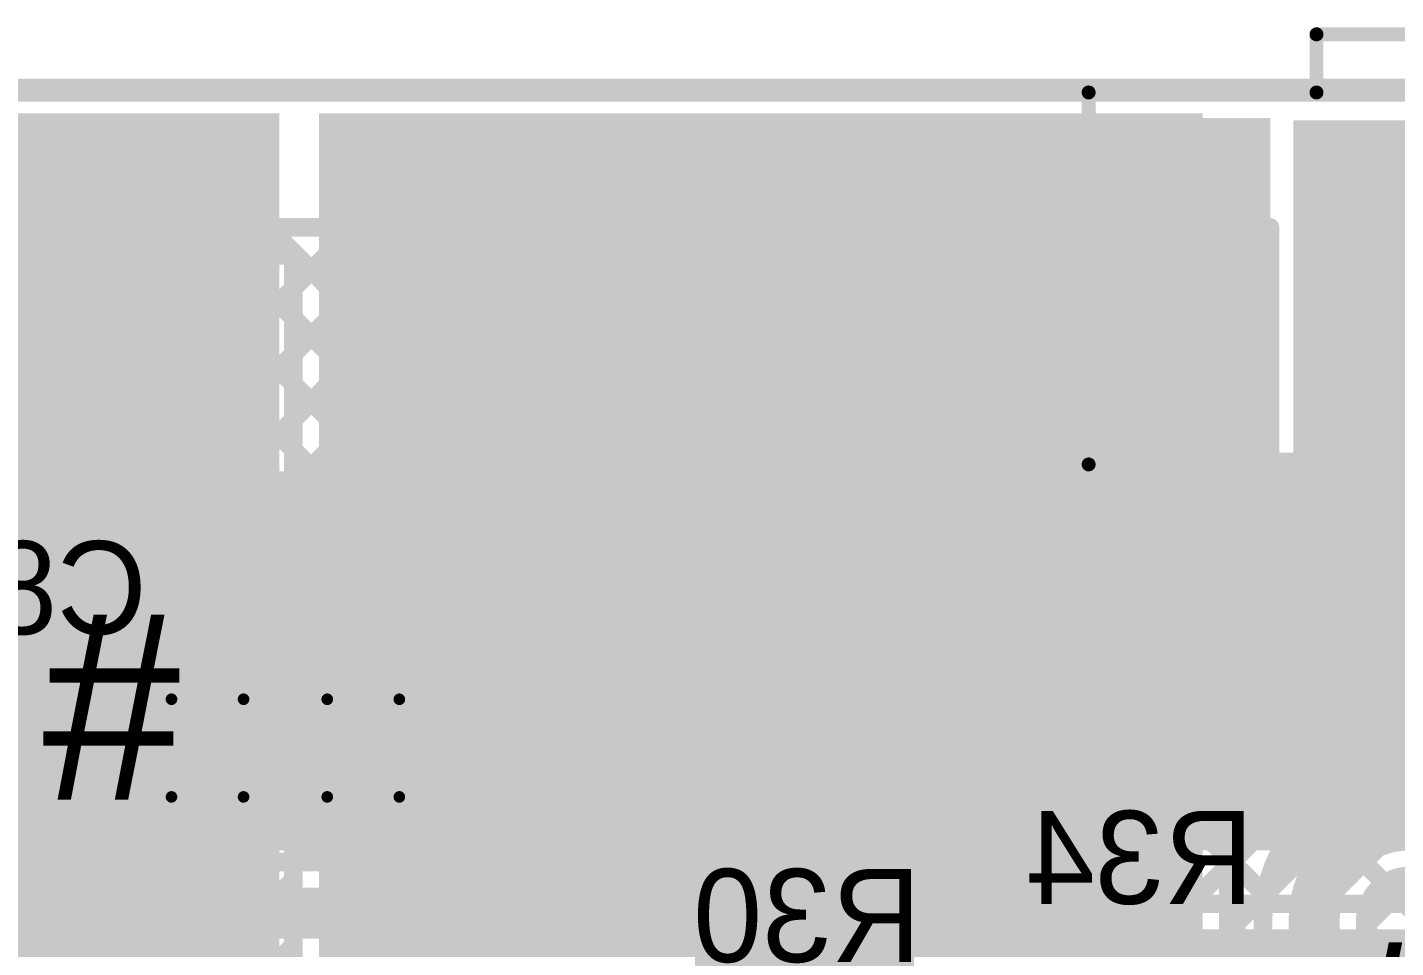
# Model space of a CAD drawing. Header units: millimetres. Extents: x 3.06 to 5.82, y 1.29 to 3.84.
# Drawn here: x 3.527 to 4.115, y 3.442 to 3.838 of the extents above; entities that cross this region are included whole.
import ezdxf

# ---------------------------------------------------------------- set-up
doc = ezdxf.new("R2010")
doc.units = ezdxf.units.MM
doc.header["$MEASUREMENT"] = 0
for name, color, linetype in [('BottomLayer', 5, 'Continuous'), ('BottomOverlay', 54, 'Continuous'), ('BottomPaste', 16, 'Continuous'), ('BottomSolder', 6, 'Continuous'), ('Mechanical13', 56, 'Continuous'), ('MultiLayer', 9, 'Continuous'), ('PadHoleLayer', 156, 'Continuous'), ('TopLayer', 1, 'Continuous'), ('TopOverlay', 2, 'Continuous'), ('TopPaste', 8, 'Continuous'), ('TopSolder', 216, 'Continuous'), ('ViaHoleLayer', 16, 'Continuous')]:
    doc.layers.add(name, color=color, linetype=linetype)

# ---------------------------------------------------------------- blocks, each defined once
blk = doc.blocks.new('C__0603_B_15')
at = {"layer": 'BottomLayer'}
for points in [[(-0.015, -0.0175), (-0.015, 0.0175), (-0.045, -0.0175), (-0.045, 0.0175)], [(0.045, -0.0175), (0.045, 0.0175), (0.015, -0.0175), (0.015, 0.0175)]]:
    blk.add_solid(points, dxfattribs=at)
at = {"layer": 'BottomOverlay', "const_width": 0.005}
for points in [[(-0.018, 0.021), (-0.049, 0.021)], [(-0.049, 0.021), (-0.049, -0.021)], [(0.049, 0.021), (0.018, 0.021)], [(0.049, 0.021), (0.049, -0.021)], [(-0.018, -0.021), (-0.049, -0.021)], [(0.049, -0.021), (0.018, -0.021)]]:
    blk.add_lwpolyline(points, dxfattribs=at)
at = {"layer": 'BottomOverlay', "const_width": 0.0025}
for points in [[(-0.05025, 0.021, 1), (-0.04775, 0.021, 1)], [(-0.05025, 0.021, 1), (-0.04775, 0.021, 1)], [(-0.01925, 0.021, 1), (-0.01675, 0.021, 1)], [(0.01675, 0.021, 1), (0.01925, 0.021, 1)], [(0.04775, 0.021, 1), (0.05025, 0.021, 1)], [(0.04775, 0.021, 1), (0.05025, 0.021, 1)], [(-0.05025, -0.021, 1), (-0.04775, -0.021, 1)], [(-0.05025, -0.021, 1), (-0.04775, -0.021, 1)], [(-0.01925, -0.021, 1), (-0.01675, -0.021, 1)], [(0.01675, -0.021, 1), (0.01925, -0.021, 1)], [(0.04775, -0.021, 1), (0.05025, -0.021, 1)], [(0.04775, -0.021, 1), (0.05025, -0.021, 1)]]:
    blk.add_lwpolyline(points, format="xyb", close=True, dxfattribs=at)
at = {"layer": 'BottomPaste'}
for points in [[(-0.015, -0.0175), (-0.015, 0.0175), (-0.045, -0.0175), (-0.045, 0.0175)], [(0.045, -0.0175), (0.045, 0.0175), (0.015, -0.0175), (0.015, 0.0175)]]:
    blk.add_solid(points, dxfattribs=at)
at = {"layer": 'BottomSolder'}
for points in [[(-0.01264, -0.01986), (-0.01264, 0.01986), (-0.04736, -0.01986), (-0.04736, 0.01986)], [(0.04736, -0.01986), (0.04736, 0.01986), (0.01264, -0.01986), (0.01264, 0.01986)]]:
    blk.add_solid(points, dxfattribs=at)
blk = doc.blocks.new('RES_0805_B_52')
at = {"layer": 'BottomLayer'}
for points in [[(-0.06, -0.025), (-0.02, -0.025), (-0.06, 0.025), (-0.02, 0.025)], [(0.02, -0.025), (0.06, -0.025), (0.02, 0.025), (0.06, 0.025)]]:
    blk.add_solid(points, dxfattribs=at)
at = {"layer": 'BottomOverlay', "const_width": 0.00787}
for points in [[(-0.065, 0.03), (-0.065, -0.03)], [(-0.065, 0.03), (0.065, 0.03)], [(0.065, 0.03), (0.065, -0.03)], [(-0.065, -0.03), (0.065, -0.03)]]:
    blk.add_lwpolyline(points, dxfattribs=at)
at = {"layer": 'BottomOverlay', "const_width": 0.00394}
for points in [[(-0.06697, 0.03, 1), (-0.06303, 0.03, 1)], [(-0.06697, 0.03, 1), (-0.06303, 0.03, 1)], [(0.06303, 0.03, 1), (0.06697, 0.03, 1)], [(0.06303, 0.03, 1), (0.06697, 0.03, 1)], [(-0.06697, -0.03, 1), (-0.06303, -0.03, 1)], [(-0.06697, -0.03, 1), (-0.06303, -0.03, 1)], [(0.06303, -0.03, 1), (0.06697, -0.03, 1)], [(0.06303, -0.03, 1), (0.06697, -0.03, 1)]]:
    blk.add_lwpolyline(points, format="xyb", close=True, dxfattribs=at)
at = {"layer": 'BottomPaste'}
for points in [[(-0.06, -0.025), (-0.02, -0.025), (-0.06, 0.025), (-0.02, 0.025)], [(0.02, -0.025), (0.06, -0.025), (0.02, 0.025), (0.06, 0.025)]]:
    blk.add_solid(points, dxfattribs=at)
at = {"layer": 'BottomSolder'}
for points in [[(-0.064, -0.029), (-0.016, -0.029), (-0.064, 0.029), (-0.016, 0.029)], [(0.016, -0.029), (0.064, -0.029), (0.016, 0.029), (0.064, 0.029)]]:
    blk.add_solid(points, dxfattribs=at)
blk = doc.blocks.new('SOT_23_B_56')
at = {"layer": 'BottomLayer'}
for points in [[(-0.05354, 0.02126), (-0.02126, 0.02126), (-0.05354, 0.05748), (-0.02126, 0.05748)], [(0.02126, 0.02126), (0.05354, 0.02126), (0.02126, 0.05748), (0.05354, 0.05748)], [(-0.01614, -0.05748), (0.01614, -0.05748), (-0.01614, -0.02126), (0.01614, -0.02126)]]:
    blk.add_solid(points, dxfattribs=at)
at = {"layer": 'BottomOverlay'}
for points, const_width in [([(-0.06439, 0.045, 1), (-0.07161, 0.045, 1)], 0.01), ([(-0.07411, 0.045, 1), (-0.06911, 0.045, 1)], 0.005), ([(-0.06689, 0.045, 1), (-0.06189, 0.045, 1)], 0.005), ([(-0.01497, 0.033, 1), (-0.01103, 0.033, 1)], 0.00394), ([(0.01103, 0.033, 1), (0.01497, 0.033, 1)], 0.00394), ([(-0.06497, 0.03, 1), (-0.06103, 0.03, 1)], 0.00394), ([(0.06103, 0.03, 1), (0.06497, 0.03, 1)], 0.00394), ([(-0.06497, -0.034, 1), (-0.06103, -0.034, 1)], 0.00394), ([(-0.06497, -0.034, 1), (-0.06103, -0.034, 1)], 0.00394), ([(-0.02597, -0.034, 1), (-0.02203, -0.034, 1)], 0.00394), ([(0.02203, -0.034, 1), (0.02597, -0.034, 1)], 0.00394), ([(0.06103, -0.034, 1), (0.06497, -0.034, 1)], 0.00394), ([(0.06103, -0.034, 1), (0.06497, -0.034, 1)], 0.00394)]:
    blk.add_lwpolyline(points, format="xyb", close=True, dxfattribs=dict(at, const_width=const_width))
at = {"layer": 'BottomOverlay', "const_width": 0.00787}
for points in [[(0.013, 0.033), (-0.013, 0.033)], [(-0.063, 0.03), (-0.063, -0.034)], [(0.063, 0.03), (0.063, -0.034)], [(-0.024, -0.034), (-0.063, -0.034)], [(0.063, -0.034), (0.024, -0.034)]]:
    blk.add_lwpolyline(points, dxfattribs=at)
at = {"layer": 'BottomPaste'}
for points in [[(-0.05354, 0.02126), (-0.02126, 0.02126), (-0.05354, 0.05748), (-0.02126, 0.05748)], [(0.02126, 0.02126), (0.05354, 0.02126), (0.02126, 0.05748), (0.05354, 0.05748)], [(-0.01614, -0.05748), (0.01614, -0.05748), (-0.01614, -0.02126), (0.01614, -0.02126)]]:
    blk.add_solid(points, dxfattribs=at)
at = {"layer": 'BottomSolder'}
for points in [[(-0.05754, 0.01726), (-0.01726, 0.01726), (-0.05754, 0.06148), (-0.01726, 0.06148)], [(0.01726, 0.01726), (0.05754, 0.01726), (0.01726, 0.06148), (0.05754, 0.06148)], [(-0.02014, -0.06148), (0.02014, -0.06148), (-0.02014, -0.01726), (0.02014, -0.01726)]]:
    blk.add_solid(points, dxfattribs=at)
blk = doc.blocks.new('B2B_EH_A_LF__SN__99')
at = {"layer": 'BottomLayer', "const_width": 0.03}
for points in [[(-0.065, 0, 1), (-0.035, 0, 1)], [(0.035, 0, 1), (0.065, 0, 1)]]:
    blk.add_lwpolyline(points, format="xyb", close=True, dxfattribs=at)
at = {"layer": 'BottomSolder', "const_width": 0.034}
for points in [[(-0.067, 0, 1), (-0.033, 0, 1)], [(0.033, 0, 1), (0.067, 0, 1)]]:
    blk.add_lwpolyline(points, format="xyb", close=True, dxfattribs=at)
at = {"layer": 'MultiLayer', "const_width": 0.03}
for points in [[(-0.065, 0, 1), (-0.035, 0, 1)], [(0.035, 0, 1), (0.065, 0, 1)]]:
    blk.add_lwpolyline(points, format="xyb", close=True, dxfattribs=at)
at = {"layer": 'PadHoleLayer', "const_width": 0.01772}
for points in [[(-0.05886, 0, 1), (-0.04114, 0, 1)], [(0.04114, 0, 1), (0.05886, 0, 1)]]:
    blk.add_lwpolyline(points, format="xyb", close=True, dxfattribs=at)
at = {"layer": 'TopLayer', "const_width": 0.03}
for points in [[(-0.065, 0, 1), (-0.035, 0, 1)], [(0.035, 0, 1), (0.065, 0, 1)]]:
    blk.add_lwpolyline(points, format="xyb", close=True, dxfattribs=at)
at = {"layer": 'TopOverlay', "const_width": 0.01}
for points in [[(0.151, 0.067), (-0.148, 0.067)], [(-0.148, 0.067), (-0.148, -0.083)], [(0.151, 0.067), (0.151, -0.083)], [(-0.108, -0.067), (-0.108, -0.083)], [(0.111, -0.067), (0.111, -0.083)], [(-0.108, -0.083), (-0.148, -0.083)], [(0.151, -0.083), (0.111, -0.083)]]:
    blk.add_lwpolyline(points, dxfattribs=at)
at = {"layer": 'TopOverlay'}
for points, const_width in [([(-0.1505, 0.067, 1), (-0.1455, 0.067, 1)], 0.005), ([(-0.1505, 0.067, 1), (-0.1455, 0.067, 1)], 0.005), ([(0.1485, 0.067, 1), (0.1535, 0.067, 1)], 0.005), ([(0.1485, 0.067, 1), (0.1535, 0.067, 1)], 0.005), ([(-0.08093, -0.067, 1), (-0.09507, -0.067, 1)], 0.01), ([(-0.1105, -0.067, 1), (-0.1055, -0.067, 1)], 0.005), ([(-0.09757, -0.067, 1), (-0.09257, -0.067, 1)], 0.005), ([(-0.08343, -0.067, 1), (-0.07843, -0.067, 1)], 0.005), ([(0.1085, -0.067, 1), (0.1135, -0.067, 1)], 0.005), ([(-0.1505, -0.083, 1), (-0.1455, -0.083, 1)], 0.005), ([(-0.1505, -0.083, 1), (-0.1455, -0.083, 1)], 0.005), ([(-0.1105, -0.083, 1), (-0.1055, -0.083, 1)], 0.005), ([(-0.1105, -0.083, 1), (-0.1055, -0.083, 1)], 0.005), ([(0.1085, -0.083, 1), (0.1135, -0.083, 1)], 0.005), ([(0.1085, -0.083, 1), (0.1135, -0.083, 1)], 0.005), ([(0.1485, -0.083, 1), (0.1535, -0.083, 1)], 0.005), ([(0.1485, -0.083, 1), (0.1535, -0.083, 1)], 0.005)]:
    blk.add_lwpolyline(points, format="xyb", close=True, dxfattribs=dict(at, const_width=const_width))
at = {"layer": 'TopSolder', "const_width": 0.034}
for points in [[(-0.067, 0, 1), (-0.033, 0, 1)], [(0.033, 0, 1), (0.067, 0, 1)]]:
    blk.add_lwpolyline(points, format="xyb", close=True, dxfattribs=at)
blk = doc.blocks.new('C__0805_B_101')
at = {"layer": 'BottomLayer'}
for points in [[(-0.06, -0.03), (-0.02, -0.03), (-0.06, 0.03), (-0.02, 0.03)], [(0.02, -0.03), (0.06, -0.03), (0.02, 0.03), (0.06, 0.03)]]:
    blk.add_solid(points, dxfattribs=at)
at = {"layer": 'BottomOverlay', "const_width": 0.00787}
for points in [[(-0.065, 0.035), (-0.065, -0.035)], [(-0.024, 0.035), (-0.065, 0.035)], [(0.065, 0.035), (0.024, 0.035)], [(0.065, 0.035), (0.065, -0.035)], [(-0.024, -0.035), (-0.065, -0.035)], [(0.065, -0.035), (0.024, -0.035)]]:
    blk.add_lwpolyline(points, dxfattribs=at)
at = {"layer": 'BottomOverlay', "const_width": 0.00394}
for points in [[(-0.06697, 0.035, 1), (-0.06303, 0.035, 1)], [(-0.06697, 0.035, 1), (-0.06303, 0.035, 1)], [(-0.02597, 0.035, 1), (-0.02203, 0.035, 1)], [(0.02203, 0.035, 1), (0.02597, 0.035, 1)], [(0.06303, 0.035, 1), (0.06697, 0.035, 1)], [(0.06303, 0.035, 1), (0.06697, 0.035, 1)], [(-0.06697, -0.035, 1), (-0.06303, -0.035, 1)], [(-0.06697, -0.035, 1), (-0.06303, -0.035, 1)], [(-0.02597, -0.035, 1), (-0.02203, -0.035, 1)], [(0.02203, -0.035, 1), (0.02597, -0.035, 1)], [(0.06303, -0.035, 1), (0.06697, -0.035, 1)], [(0.06303, -0.035, 1), (0.06697, -0.035, 1)]]:
    blk.add_lwpolyline(points, format="xyb", close=True, dxfattribs=at)
at = {"layer": 'BottomPaste'}
for points in [[(-0.06, -0.03), (-0.02, -0.03), (-0.06, 0.03), (-0.02, 0.03)], [(0.02, -0.03), (0.06, -0.03), (0.02, 0.03), (0.06, 0.03)]]:
    blk.add_solid(points, dxfattribs=at)
at = {"layer": 'BottomSolder'}
for points in [[(-0.06276, -0.03276), (-0.01724, -0.03276), (-0.06276, 0.03276), (-0.01724, 0.03276)], [(0.01724, -0.03276), (0.06276, -0.03276), (0.01724, 0.03276), (0.06276, 0.03276)]]:
    blk.add_solid(points, dxfattribs=at)
blk = doc.blocks.new('KSS221GLFS_104')
at = {"layer": 'TopLayer'}
for points in [[(-0.14076, -0.065), (-0.07383, -0.065), (-0.14076, 0.065), (-0.07383, 0.065)], [(0.07383, -0.065), (0.14076, -0.065), (0.07383, 0.065), (0.14076, 0.065)]]:
    blk.add_solid(points, dxfattribs=at)
at = {"layer": 'TopOverlay', "const_width": 0.006}
for points in [[(-0.148, 0.08), (-0.148, -0.079)], [(0.148, 0.08), (-0.148, 0.08)], [(0.148, 0.08), (0.148, -0.08)], [(-0.05, -0.079), (-0.148, -0.079)], [(-0.05, -0.079), (-0.05, -0.105)], [(0.148, -0.08), (0.05, -0.08)], [(0.05, -0.08), (0.05, -0.105)], [(0.05, -0.105), (-0.05, -0.105)]]:
    blk.add_lwpolyline(points, dxfattribs=at)
at = {"layer": 'TopOverlay', "const_width": 0.003}
for points in [[(-0.1495, 0.08, 1), (-0.1465, 0.08, 1)], [(-0.1495, 0.08, 1), (-0.1465, 0.08, 1)], [(0.1465, 0.08, 1), (0.1495, 0.08, 1)], [(0.1465, 0.08, 1), (0.1495, 0.08, 1)], [(-0.1495, -0.079, 1), (-0.1465, -0.079, 1)], [(-0.1495, -0.079, 1), (-0.1465, -0.079, 1)], [(-0.0515, -0.079, 1), (-0.0485, -0.079, 1)], [(-0.0515, -0.079, 1), (-0.0485, -0.079, 1)], [(0.0485, -0.08, 1), (0.0515, -0.08, 1)], [(0.0485, -0.08, 1), (0.0515, -0.08, 1)], [(0.1465, -0.08, 1), (0.1495, -0.08, 1)], [(0.1465, -0.08, 1), (0.1495, -0.08, 1)], [(-0.0515, -0.105, 1), (-0.0485, -0.105, 1)], [(-0.0515, -0.105, 1), (-0.0485, -0.105, 1)], [(0.0485, -0.105, 1), (0.0515, -0.105, 1)], [(0.0485, -0.105, 1), (0.0515, -0.105, 1)]]:
    blk.add_lwpolyline(points, format="xyb", close=True, dxfattribs=at)
at = {"layer": 'TopPaste'}
for points in [[(-0.14076, -0.065), (-0.07383, -0.065), (-0.14076, 0.065), (-0.07383, 0.065)], [(0.07383, -0.065), (0.14076, -0.065), (0.07383, 0.065), (0.14076, 0.065)]]:
    blk.add_solid(points, dxfattribs=at)
at = {"layer": 'TopSolder'}
for points in [[(-0.14476, -0.069), (-0.06983, -0.069), (-0.14476, 0.069), (-0.06983, 0.069)], [(0.06983, -0.069), (0.14476, -0.069), (0.06983, 0.069), (0.14476, 0.069)]]:
    blk.add_solid(points, dxfattribs=at)

msp = doc.modelspace()

# ---------------------------------------------------------------- linework, layer by layer
at = {"layer": 'BottomLayer'}
for points, const_width in [([(4.08309, 3.778, 1), (4.09491, 3.778, 1)], 0.01181), ([(4.10909, 3.778, 1), (4.12091, 3.778, 1)], 0.01181), ([(3.52706, 3.74, 1), (3.53106, 3.74, 1)], 0.004), ([(3.54001, 3.74, 1), (3.54401, 3.74, 1)], 0.004), ([(3.55534, 3.74, 1), (3.55934, 3.74, 1)], 0.004), ([(3.56829, 3.74, 1), (3.57229, 3.74, 1)], 0.004), ([(3.58363, 3.74, 1), (3.58763, 3.74, 1)], 0.004), ([(3.59658, 3.74, 1), (3.60058, 3.74, 1)], 0.004), ([(3.61191, 3.74, 1), (3.61591, 3.74, 1)], 0.004), ([(3.62486, 3.74, 1), (3.62886, 3.74, 1)], 0.004), ([(3.639, 3.74, 1), (3.643, 3.74, 1)], 0.004), ([(3.639, 3.74, 1), (3.643, 3.74, 1)], 0.004), ([(4.041, 3.74, 1), (4.045, 3.74, 1)], 0.004), ([(4.041, 3.74, 1), (4.045, 3.74, 1)], 0.004), ([(4.04913, 3.74, 1), (4.05313, 3.74, 1)], 0.004), ([(4.058, 3.74, 1), (4.062, 3.74, 1)], 0.004), ([(4.058, 3.74, 1), (4.062, 3.74, 1)], 0.004), ([(4.041, 3.73518, 1), (4.045, 3.73518, 1)], 0.004), ([(4.041, 3.73187, 1), (4.045, 3.73187, 1)], 0.004), ([(3.639, 3.72585, 1), (3.643, 3.72585, 1)], 0.004), ([(4.058, 3.72059, 1), (4.062, 3.72059, 1)], 0.004), ([(4.058, 3.71818, 1), (4.062, 3.71818, 1)], 0.004), ([(3.639, 3.71291, 1), (3.643, 3.71291, 1)], 0.004), ([(4.041, 3.70689, 1), (4.045, 3.70689, 1)], 0.004), ([(4.041, 3.70359, 1), (4.045, 3.70359, 1)], 0.004), ([(3.639, 3.69757, 1), (3.643, 3.69757, 1)], 0.004), ([(4.058, 3.69231, 1), (4.062, 3.69231, 1)], 0.004), ([(4.058, 3.68989, 1), (4.062, 3.68989, 1)], 0.004), ([(3.639, 3.68463, 1), (3.643, 3.68463, 1)], 0.004), ([(4.041, 3.67861, 1), (4.045, 3.67861, 1)], 0.004), ([(4.041, 3.67531, 1), (4.045, 3.67531, 1)], 0.004), ([(3.639, 3.66929, 1), (3.643, 3.66929, 1)], 0.004), ([(4.058, 3.66402, 1), (4.062, 3.66402, 1)], 0.004), ([(3.639, 3.65634, 1), (3.643, 3.65634, 1)], 0.004), ([(4.058, 3.66161, 1), (4.062, 3.66161, 1)], 0.004), ([(4.041, 3.65032, 1), (4.045, 3.65032, 1)], 0.004), ([(4.041, 3.64702, 1), (4.045, 3.64702, 1)], 0.004), ([(3.639, 3.641, 1), (3.643, 3.641, 1)], 0.004), ([(4.058, 3.63574, 1), (4.062, 3.63574, 1)], 0.004), ([(4.058, 3.63332, 1), (4.062, 3.63332, 1)], 0.004), ([(3.639, 3.62806, 1), (3.643, 3.62806, 1)], 0.004), ([(4.041, 3.62204, 1), (4.045, 3.62204, 1)], 0.004), ([(4.041, 3.61874, 1), (4.045, 3.61874, 1)], 0.004), ([(4.058, 3.618, 1), (4.062, 3.618, 1)], 0.004), ([(4.058, 3.618, 1), (4.062, 3.618, 1)], 0.004), ([(4.06855, 3.618, 1), (4.07255, 3.618, 1)], 0.004), ([(4.07332, 3.618, 1), (4.07732, 3.618, 1)], 0.004), ([(4.09683, 3.618, 1), (4.10083, 3.618, 1)], 0.004), ([(4.10161, 3.618, 1), (4.10561, 3.618, 1)], 0.004), ([(3.639, 3.61272, 1), (3.643, 3.61272, 1)], 0.004), ([(3.639, 3.59977, 1), (3.643, 3.59977, 1)], 0.004), ([(4.05209, 3.59422, 1), (4.06391, 3.59422, 1)], 0.01181), ([(4.08709, 3.59411, 1), (4.09891, 3.59411, 1)], 0.01181), ([(4.041, 3.59375, 1), (4.045, 3.59375, 1)], 0.004), ([(4.041, 3.59045, 1), (4.045, 3.59045, 1)], 0.004), ([(3.639, 3.58443, 1), (3.643, 3.58443, 1)], 0.004), ([(3.639, 3.57149, 1), (3.643, 3.57149, 1)], 0.004), ([(4.05209, 3.561, 1), (4.06391, 3.561, 1)], 0.01181), ([(4.08709, 3.56211, 1), (4.09891, 3.56211, 1)], 0.01181), ([(4.041, 3.56547, 1), (4.045, 3.56547, 1)], 0.004), ([(4.041, 3.56217, 1), (4.045, 3.56217, 1)], 0.004), ([(3.639, 3.55615, 1), (3.643, 3.55615, 1)], 0.004), ([(3.639, 3.5432, 1), (3.643, 3.5432, 1)], 0.004), ([(4.041, 3.53719, 1), (4.045, 3.53719, 1)], 0.004), ([(4.041, 3.53388, 1), (4.045, 3.53388, 1)], 0.004), ([(4.05209, 3.52778, 1), (4.06391, 3.52778, 1)], 0.01181), ([(4.08709, 3.52889, 1), (4.09891, 3.52889, 1)], 0.01181), ([(3.639, 3.52786, 1), (3.643, 3.52786, 1)], 0.004), ([(4.108, 3.51603, 1), (4.112, 3.51603, 1)], 0.004), ([(3.639, 3.51492, 1), (3.643, 3.51492, 1)], 0.004), ([(4.09445, 3.51202, 1), (4.09845, 3.51202, 1)], 0.004), ([(4.041, 3.5089, 1), (4.045, 3.5089, 1)], 0.004), ([(4.041, 3.5056, 1), (4.045, 3.5056, 1)], 0.004), ([(3.639, 3.49958, 1), (3.643, 3.49958, 1)], 0.004), ([(4.07712, 3.50106, 1), (4.08112, 3.50106, 1)], 0.004), ([(4.1155, 3.495, 1), (4.1265, 3.495, 1)], 0.011), ([(4.1155, 3.495, 1), (4.1265, 3.495, 1)], 0.011), ([(3.639, 3.48664, 1), (3.643, 3.48664, 1)], 0.004), ([(4.041, 3.48062, 1), (4.045, 3.48062, 1)], 0.004), ([(4.06443, 3.48547, 1), (4.06843, 3.48547, 1)], 0.004), ([(4.041, 3.47732, 1), (4.045, 3.47732, 1)], 0.004), ([(3.639, 3.4713, 1), (3.643, 3.4713, 1)], 0.004), ([(4.10841, 3.46978, 1), (4.11241, 3.46978, 1)], 0.004), ([(4.05692, 3.4647, 1), (4.06092, 3.4647, 1)], 0.004), ([(4.05697, 3.465, 1), (4.06097, 3.465, 1)], 0.004), ([(3.639, 3.45835, 1), (3.643, 3.45835, 1)], 0.004), ([(4.0745, 3.454, 1), (4.0855, 3.454, 1)], 0.011), ([(4.0745, 3.454, 1), (4.0855, 3.454, 1)], 0.011), ([(4.041, 3.45233, 1), (4.045, 3.45233, 1)], 0.004), ([(4.056, 3.454, 1), (4.06, 3.454, 1)], 0.004), ([(4.056, 3.454, 1), (4.06, 3.454, 1)], 0.004), ([(4.1, 3.454, 1), (4.104, 3.454, 1)], 0.004), ([(4.1, 3.454, 1), (4.104, 3.454, 1)], 0.004), ([(4.1, 3.45146, 1), (4.104, 3.45146, 1)], 0.004), ([(4.041, 3.44903, 1), (4.045, 3.44903, 1)], 0.004), ([(4.1, 3.4499, 1), (4.104, 3.4499, 1)], 0.004), ([(3.639, 3.44301, 1), (3.643, 3.44301, 1)], 0.004)]:
    msp.add_lwpolyline(points, format="xyb", close=True, dxfattribs=dict(at, const_width=const_width))
for points, const_width in [([(3.133, 3.24614), (3.62686, 3.74)], 0.008), ([(3.133, 3.27442), (3.59858, 3.74)], 0.008), ([(3.133, 3.30271), (3.57029, 3.74)], 0.008), ([(3.352, 3.74), (3.641, 3.74)], 0.008), ([(3.352, 3.54999), (3.54201, 3.74)], 0.008), ([(3.35935, 3.74), (3.641, 3.45835)], 0.008), ([(3.38764, 3.74), (3.641, 3.48664)], 0.008), ([(3.41592, 3.74), (3.641, 3.51492)], 0.008), ([(3.4442, 3.74), (3.641, 3.5432)], 0.008), ([(3.47249, 3.74), (3.641, 3.57149)], 0.008), ([(3.50077, 3.74), (3.641, 3.59977)], 0.008), ([(3.52906, 3.74), (3.641, 3.62806)], 0.008), ([(3.55734, 3.74), (3.641, 3.65634)], 0.008), ([(3.58563, 3.74), (3.641, 3.68463)], 0.008), ([(3.61391, 3.74), (3.641, 3.71291)], 0.008), ([(3.641, 3.395), (3.641, 3.74)], 0.008), ([(4.043, 3.74), (4.06, 3.74)], 0.008), ([(4.043, 3.73187), (4.05113, 3.74)], 0.008), ([(4.043, 3.386), (4.043, 3.74)], 0.008), ([(4.06, 3.618), (4.06, 3.74)], 0.008), ([(4.043, 3.73518), (4.06, 3.71818)], 0.008), ([(3.133, 3.21785), (3.641, 3.72585)], 0.008), ([(3.352, 3.71907), (3.641, 3.43007)], 0.008), ([(4.043, 3.70359), (4.06, 3.72059)], 0.008), ([(4.043, 3.70689), (4.06, 3.68989)], 0.008), ([(3.133, 3.18957), (3.641, 3.69757)], 0.008), ([(4.043, 3.67531), (4.06, 3.69231)], 0.008), ([(3.352, 3.69079), (3.641, 3.40179)], 0.008), ([(4.043, 3.67861), (4.06, 3.66161)], 0.008), ([(3.133, 3.16129), (3.641, 3.66929)], 0.008), ([(3.352, 3.6625), (3.633, 3.3815)], 0.008), ([(4.043, 3.64702), (4.06, 3.66402)], 0.008), ([(4.043, 3.65032), (4.06, 3.63332)], 0.008), ([(3.133, 3.133), (3.641, 3.641)], 0.008), ([(3.352, 3.63422), (3.633, 3.35322)], 0.008), ([(4.043, 3.61874), (4.06, 3.63574)], 0.008), ([(4.043, 3.62204), (4.14804, 3.517)], 0.008), ([(4.043, 3.53388), (4.12712, 3.618)], 0.008), ([(4.043, 3.47732), (4.18368, 3.618)], 0.008), ([(4.043, 3.5056), (4.1554, 3.618)], 0.008), ([(4.043, 3.56217), (4.09883, 3.618)], 0.008), ([(4.043, 3.59045), (4.07055, 3.618)], 0.008), ([(4.06, 3.618), (4.161, 3.618)], 0.008), ([(4.07532, 3.618), (4.17632, 3.517)], 0.008), ([(4.10361, 3.618), (4.20461, 3.517)], 0.008), ([(4.11, 3.51603), (4.21197, 3.618)], 0.008), ([(3.133, 3.10472), (3.641, 3.61272)], 0.008), ([(4.043, 3.59375), (4.11977, 3.51699)], 0.008), ([(3.133, 3.07643), (3.641, 3.58443)], 0.008), ([(4.043, 3.56547), (4.09645, 3.51202)], 0.008), ([(3.133, 3.04815), (3.641, 3.55615)], 0.008), ([(4.043, 3.53719), (4.07912, 3.50106)], 0.008), ([(3.133, 3.01986), (3.641, 3.52786)], 0.008), ([(4.043, 3.5089), (4.06643, 3.48547)], 0.008), ([(3.133, 2.99158), (3.641, 3.49958)], 0.008), ([(4.121, 3.495), (4.63427, 3.495)], 0.022), ([(4.043, 3.48062), (4.05892, 3.4647)], 0.008), ([(3.133, 2.9633), (3.641, 3.4713)], 0.008), ([(4.102, 3.45146), (4.12354, 3.473)], 0.008), ([(4.102, 3.42318), (4.15182, 3.473)], 0.008), ([(4.11041, 3.46978), (4.20059, 3.37959)], 0.008), ([(4.043, 3.44903), (4.05897, 3.465)], 0.008), ([(4.08, 3.39), (4.08, 3.454)], 0.022), ([(4.043, 3.45233), (4.058, 3.43733)], 0.008), ([(4.058, 3.39), (4.058, 3.454)], 0.008), ([(4.102, 3.39), (4.102, 3.454)], 0.008), ([(4.102, 3.4499), (4.15496, 3.39694)], 0.008), ([(3.133, 2.93501), (3.641, 3.44301)], 0.008)]:
    msp.add_lwpolyline(points, dxfattribs=dict(at, const_width=const_width))
for points, const_width in [([(4.058, 3.454, -0.414214), (4.121, 3.517)], 0.008), ([(4.08, 3.454, -0.414214), (4.121, 3.495)], 0.022), ([(4.102, 3.454, -0.414214), (4.121, 3.473)], 0.008)]:
    msp.add_lwpolyline(points, format="xyb", dxfattribs=dict(at, const_width=const_width))
for points in [[(3.313, 2.913), (3.635, 2.913), (3.313, 3.801), (3.635, 3.801)], [(3.542, 3.607), (3.635, 3.607), (3.542, 3.8), (3.635, 3.8)], [(3.652, 3.397), (4.032, 3.397), (3.652, 3.801), (4.032, 3.801)], [(4.071, 3.629), (4.339, 3.629), (4.071, 3.798), (4.339, 3.798)]]:
    msp.add_solid(points, dxfattribs=at)
at = {"layer": 'BottomSolder', "const_width": 0.01581}
for points in [[(4.08109, 3.778, 1), (4.09691, 3.778, 1)], [(4.10709, 3.778, 1), (4.12291, 3.778, 1)], [(4.05009, 3.59422, 1), (4.06591, 3.59422, 1)], [(4.08509, 3.59411, 1), (4.10091, 3.59411, 1)], [(4.12009, 3.59522, 1), (4.13591, 3.59522, 1)], [(4.08509, 3.56211, 1), (4.10091, 3.56211, 1)], [(4.05009, 3.561, 1), (4.06591, 3.561, 1)], [(4.12009, 3.562, 1), (4.13591, 3.562, 1)], [(4.05009, 3.52778, 1), (4.06591, 3.52778, 1)], [(4.08509, 3.52889, 1), (4.10091, 3.52889, 1)], [(4.12009, 3.52878, 1), (4.13591, 3.52878, 1)]]:
    msp.add_lwpolyline(points, format="xyb", close=True, dxfattribs=at)
at = {"layer": 'Mechanical13', "const_width": 0.01}
for points in [[(3.303, 3.811), (3.693, 3.811)], [(3.693, 3.811), (4.392, 3.811)]]:
    msp.add_lwpolyline(points, dxfattribs=at)
at = {"layer": 'Mechanical13', "const_width": 0.005}
msp.add_lwpolyline([(3.6905, 3.811, 1), (3.6955, 3.811, 1)], format="xyb", close=True, dxfattribs=at)
msp.add_lwpolyline([(3.6905, 3.811, 1), (3.6955, 3.811, 1)], format="xyb", close=True, dxfattribs=at)
at = {"layer": 'MultiLayer', "const_width": 0.01181}
for points in [[(4.08309, 3.778, 1), (4.09491, 3.778, 1)], [(4.10909, 3.778, 1), (4.12091, 3.778, 1)], [(4.05209, 3.59422, 1), (4.06391, 3.59422, 1)], [(4.08709, 3.59411, 1), (4.09891, 3.59411, 1)], [(4.05209, 3.561, 1), (4.06391, 3.561, 1)], [(4.08709, 3.56211, 1), (4.09891, 3.56211, 1)], [(4.05209, 3.52778, 1), (4.06391, 3.52778, 1)], [(4.08709, 3.52889, 1), (4.09891, 3.52889, 1)]]:
    msp.add_lwpolyline(points, format="xyb", close=True, dxfattribs=at)
at = {"layer": 'TopLayer'}
for points, const_width in [([(4.08309, 3.778, 1), (4.09491, 3.778, 1)], 0.01181), ([(4.10909, 3.778, 1), (4.12091, 3.778, 1)], 0.01181), ([(3.52372, 3.752, 1), (3.52772, 3.752, 1)], 0.004), ([(3.54334, 3.752, 1), (3.54734, 3.752, 1)], 0.004), ([(3.55201, 3.752, 1), (3.55601, 3.752, 1)], 0.004), ([(3.57163, 3.752, 1), (3.57563, 3.752, 1)], 0.004), ([(3.58029, 3.752, 1), (3.58429, 3.752, 1)], 0.004), ([(3.59991, 3.752, 1), (3.60391, 3.752, 1)], 0.004), ([(3.60858, 3.752, 1), (3.61258, 3.752, 1)], 0.004), ([(3.62819, 3.752, 1), (3.63219, 3.752, 1)], 0.004), ([(3.63686, 3.752, 1), (3.64086, 3.752, 1)], 0.004), ([(3.65648, 3.752, 1), (3.66048, 3.752, 1)], 0.004), ([(3.66515, 3.752, 1), (3.66915, 3.752, 1)], 0.004), ([(3.68476, 3.752, 1), (3.68876, 3.752, 1)], 0.004), ([(3.69343, 3.752, 1), (3.69743, 3.752, 1)], 0.004), ([(3.71305, 3.752, 1), (3.71705, 3.752, 1)], 0.004), ([(3.72171, 3.752, 1), (3.72571, 3.752, 1)], 0.004), ([(3.74133, 3.752, 1), (3.74533, 3.752, 1)], 0.004), ([(3.75, 3.752, 1), (3.754, 3.752, 1)], 0.004), ([(3.76962, 3.752, 1), (3.77362, 3.752, 1)], 0.004), ([(3.77828, 3.752, 1), (3.78228, 3.752, 1)], 0.004), ([(3.7979, 3.752, 1), (3.8019, 3.752, 1)], 0.004), ([(3.80657, 3.752, 1), (3.81057, 3.752, 1)], 0.004), ([(3.82619, 3.752, 1), (3.83019, 3.752, 1)], 0.004), ([(3.83485, 3.752, 1), (3.83885, 3.752, 1)], 0.004), ([(3.85447, 3.752, 1), (3.85847, 3.752, 1)], 0.004), ([(3.86314, 3.752, 1), (3.86714, 3.752, 1)], 0.004), ([(3.88275, 3.752, 1), (3.88675, 3.752, 1)], 0.004), ([(3.89142, 3.752, 1), (3.89542, 3.752, 1)], 0.004), ([(3.91104, 3.752, 1), (3.91504, 3.752, 1)], 0.004), ([(3.9197, 3.752, 1), (3.9237, 3.752, 1)], 0.004), ([(3.93932, 3.752, 1), (3.94332, 3.752, 1)], 0.004), ([(3.94799, 3.752, 1), (3.95199, 3.752, 1)], 0.004), ([(3.96761, 3.752, 1), (3.97161, 3.752, 1)], 0.004), ([(3.97627, 3.752, 1), (3.98027, 3.752, 1)], 0.004), ([(3.99589, 3.752, 1), (3.99989, 3.752, 1)], 0.004), ([(4.00456, 3.752, 1), (4.00856, 3.752, 1)], 0.004), ([(4.02418, 3.752, 1), (4.02818, 3.752, 1)], 0.004), ([(4.03284, 3.752, 1), (4.03684, 3.752, 1)], 0.004), ([(4.05246, 3.752, 1), (4.05646, 3.752, 1)], 0.004), ([(4.059, 3.752, 1), (4.063, 3.752, 1)], 0.004), ([(4.059, 3.752, 1), (4.063, 3.752, 1)], 0.004), ([(4.059, 3.74987, 1), (4.063, 3.74987, 1)], 0.004), ([(4.059, 3.74546, 1), (4.063, 3.74546, 1)], 0.004), ([(3.74, 3.7, 1), (3.658, 3.7, 1)], 0.008), ([(3.69578, 3.74098, 1), (3.69978, 3.74098, 1)], 0.004), ([(3.70894, 3.73922, 1), (3.71294, 3.73922, 1)], 0.004), ([(3.67432, 3.73416, 1), (3.67832, 3.73416, 1)], 0.004), ([(3.67749, 3.73606, 1), (3.68149, 3.73606, 1)], 0.004), ([(3.72649, 3.72849, 1), (3.73049, 3.72849, 1)], 0.004), ([(4.059, 3.72159, 1), (4.063, 3.72159, 1)], 0.004), ([(3.66085, 3.71934, 1), (3.66485, 3.71934, 1)], 0.004), ([(3.66094, 3.71951, 1), (3.66494, 3.71951, 1)], 0.004), ([(4.059, 3.71718, 1), (4.063, 3.71718, 1)], 0.004), ([(3.73666, 3.71038, 1), (3.74066, 3.71038, 1)], 0.004), ([(3.656, 3.7, 1), (3.66, 3.7, 1)], 0.004), ([(3.73798, 3.69878, 1), (3.74198, 3.69878, 1)], 0.004), ([(3.738, 3.7, 1), (3.742, 3.7, 1)], 0.004), ([(3.65623, 3.69568, 1), (3.66023, 3.69568, 1)], 0.004), ([(4.059, 3.69331, 1), (4.063, 3.69331, 1)], 0.004), ([(3.65778, 3.68806, 1), (3.66178, 3.68806, 1)], 0.004), ([(4.059, 3.68889, 1), (4.063, 3.68889, 1)], 0.004), ([(3.72925, 3.67468, 1), (3.73325, 3.67468, 1)], 0.004), ([(3.73116, 3.67732, 1), (3.73516, 3.67732, 1)], 0.004), ([(3.66851, 3.67051, 1), (3.67251, 3.67051, 1)], 0.004), ([(3.71634, 3.66385, 1), (3.72034, 3.66385, 1)], 0.004), ([(3.72232, 3.66775, 1), (3.72632, 3.66775, 1)], 0.004), ([(4.059, 3.66502, 1), (4.063, 3.66502, 1)], 0.004), ([(3.68662, 3.66034, 1), (3.69062, 3.66034, 1)], 0.004), ([(3.69268, 3.65923, 1), (3.69668, 3.65923, 1)], 0.004), ([(4.059, 3.66061, 1), (4.063, 3.66061, 1)], 0.004), ([(4.059, 3.651, 1), (4.063, 3.651, 1)], 0.004), ([(4.059, 3.651, 1), (4.063, 3.651, 1)], 0.004), ([(4.06861, 3.651, 1), (4.07261, 3.651, 1)], 0.004), ([(4.07326, 3.651, 1), (4.07726, 3.651, 1)], 0.004), ([(4.09689, 3.651, 1), (4.10089, 3.651, 1)], 0.004), ([(4.10155, 3.651, 1), (4.10555, 3.651, 1)], 0.004), ([(4.05209, 3.59422, 1), (4.06391, 3.59422, 1)], 0.01181), ([(4.08709, 3.59411, 1), (4.09891, 3.59411, 1)], 0.01181), ([(4.05209, 3.561, 1), (4.06391, 3.561, 1)], 0.01181), ([(4.08709, 3.56211, 1), (4.09891, 3.56211, 1)], 0.01181), ([(4.05209, 3.52778, 1), (4.06391, 3.52778, 1)], 0.01181), ([(4.08709, 3.52889, 1), (4.09891, 3.52889, 1)], 0.01181), ([(3.52961, 3.47505, 1), (3.53361, 3.47505, 1)], 0.004), ([(3.5356, 3.4769, 1), (3.5396, 3.4769, 1)], 0.004), ([(3.55214, 3.479, 1), (3.55614, 3.479, 1)], 0.004), ([(3.55214, 3.479, 1), (3.55614, 3.479, 1)], 0.004), ([(3.56179, 3.479, 1), (3.56579, 3.479, 1)], 0.004), ([(3.56185, 3.479, 1), (3.56585, 3.479, 1)], 0.004), ([(3.59007, 3.479, 1), (3.59407, 3.479, 1)], 0.004), ([(3.59014, 3.479, 1), (3.59414, 3.479, 1)], 0.004), ([(3.61835, 3.479, 1), (3.62235, 3.479, 1)], 0.004), ([(3.61842, 3.479, 1), (3.62242, 3.479, 1)], 0.004), ([(3.64664, 3.479, 1), (3.65064, 3.479, 1)], 0.004), ([(3.6467, 3.479, 1), (3.6507, 3.479, 1)], 0.004), ([(3.67492, 3.479, 1), (3.67892, 3.479, 1)], 0.004), ([(3.67499, 3.479, 1), (3.67899, 3.479, 1)], 0.004), ([(3.7032, 3.479, 1), (3.7072, 3.479, 1)], 0.004), ([(3.70327, 3.479, 1), (3.70727, 3.479, 1)], 0.004), ([(3.73149, 3.479, 1), (3.73549, 3.479, 1)], 0.004), ([(3.73156, 3.479, 1), (3.73556, 3.479, 1)], 0.004), ([(3.75977, 3.479, 1), (3.76377, 3.479, 1)], 0.004), ([(3.75984, 3.479, 1), (3.76384, 3.479, 1)], 0.004), ([(3.78806, 3.479, 1), (3.79206, 3.479, 1)], 0.004), ([(3.78813, 3.479, 1), (3.79213, 3.479, 1)], 0.004), ([(3.81634, 3.479, 1), (3.82034, 3.479, 1)], 0.004), ([(3.81641, 3.479, 1), (3.82041, 3.479, 1)], 0.004), ([(3.84463, 3.479, 1), (3.84863, 3.479, 1)], 0.004), ([(3.84469, 3.479, 1), (3.84869, 3.479, 1)], 0.004), ([(3.87291, 3.479, 1), (3.87691, 3.479, 1)], 0.004), ([(3.87298, 3.479, 1), (3.87698, 3.479, 1)], 0.004), ([(3.88217, 3.479, 1), (3.88617, 3.479, 1)], 0.004), ([(3.88217, 3.479, 1), (3.88617, 3.479, 1)], 0.004), ([(3.89863, 3.47637, 1), (3.90263, 3.47637, 1)], 0.004), ([(3.90787, 3.47233, 1), (3.91187, 3.47233, 1)], 0.004), ([(3.54864, 3.457, 1), (3.55964, 3.457, 1)], 0.011), ([(3.54864, 3.457, 1), (3.55964, 3.457, 1)], 0.011), ([(3.87867, 3.457, 1), (3.88967, 3.457, 1)], 0.011), ([(3.87867, 3.457, 1), (3.88967, 3.457, 1)], 0.011), ([(3.9167, 3.46615, 1), (3.9207, 3.46615, 1)], 0.004), ([(3.927, 3.461, 1), (3.931, 3.461, 1)], 0.004), ([(3.927, 3.461, 1), (3.931, 3.461, 1)], 0.004), ([(3.93983, 3.461, 1), (3.94383, 3.461, 1)], 0.004), ([(3.94748, 3.461, 1), (3.95148, 3.461, 1)], 0.004), ([(3.96812, 3.461, 1), (3.97212, 3.461, 1)], 0.004), ([(3.97576, 3.461, 1), (3.97976, 3.461, 1)], 0.004), ([(3.9964, 3.461, 1), (4.0004, 3.461, 1)], 0.004), ([(4.00405, 3.461, 1), (4.00805, 3.461, 1)], 0.004), ([(4.02468, 3.461, 1), (4.02868, 3.461, 1)], 0.004), ([(4.03233, 3.461, 1), (4.03633, 3.461, 1)], 0.004), ([(4.05297, 3.461, 1), (4.05697, 3.461, 1)], 0.004), ([(4.06062, 3.461, 1), (4.06462, 3.461, 1)], 0.004), ([(4.08125, 3.461, 1), (4.08525, 3.461, 1)], 0.004), ([(4.0889, 3.461, 1), (4.0929, 3.461, 1)], 0.004), ([(4.10954, 3.461, 1), (4.11354, 3.461, 1)], 0.004), ([(3.927, 3.45412, 1), (3.931, 3.45412, 1)], 0.004), ([(3.927, 3.45412, 1), (3.931, 3.45412, 1)], 0.004)]:
    msp.add_lwpolyline(points, format="xyb", close=True, dxfattribs=dict(at, const_width=const_width))
for points, const_width in [([(3.14, 3.25314), (3.63886, 3.752)], 0.008), ([(3.14, 3.22485), (3.66715, 3.752)], 0.008), ([(3.14, 3.28142), (3.61058, 3.752)], 0.008), ([(3.14, 3.30971), (3.58229, 3.752)], 0.008), ([(3.359, 3.752), (4.061, 3.752)], 0.008), ([(3.359, 3.55699), (3.55401, 3.752)], 0.008), ([(3.359, 3.58528), (3.52572, 3.752)], 0.008), ([(3.37564, 3.752), (3.64864, 3.479)], 0.008), ([(3.40392, 3.752), (3.67692, 3.479)], 0.008), ([(3.4322, 3.752), (3.7052, 3.479)], 0.008), ([(3.46049, 3.752), (3.73349, 3.479)], 0.008), ([(3.48877, 3.752), (3.76177, 3.479)], 0.008), ([(3.51706, 3.752), (3.79006, 3.479)], 0.008), ([(3.54534, 3.752), (3.81834, 3.479)], 0.008), ([(3.56385, 3.479), (3.83685, 3.752)], 0.008), ([(3.57363, 3.752), (3.84663, 3.479)], 0.008), ([(3.59214, 3.479), (3.86514, 3.752)], 0.008), ([(3.60191, 3.752), (3.65823, 3.69568)], 0.008), ([(3.62042, 3.479), (3.89342, 3.752)], 0.008), ([(3.63019, 3.752), (3.66285, 3.71934)], 0.008), ([(3.6487, 3.479), (3.9217, 3.752)], 0.008), ([(3.65848, 3.752), (3.67632, 3.73416)], 0.008), ([(3.67699, 3.479), (3.94999, 3.752)], 0.008), ([(3.67949, 3.73606), (3.69543, 3.752)], 0.008), ([(3.68676, 3.752), (3.69778, 3.74098)], 0.008), ([(3.70527, 3.479), (3.97827, 3.752)], 0.008), ([(3.71094, 3.73922), (3.72371, 3.752)], 0.008), ([(3.71505, 3.752), (4.00605, 3.461)], 0.008), ([(3.72849, 3.72849), (3.752, 3.752)], 0.008), ([(3.73125, 3.67468), (3.80857, 3.752)], 0.008), ([(3.73356, 3.479), (4.00656, 3.752)], 0.008), ([(3.73866, 3.71038), (3.78028, 3.752)], 0.008), ([(3.74333, 3.752), (4.03433, 3.461)], 0.008), ([(3.76184, 3.479), (4.03484, 3.752)], 0.008), ([(3.77162, 3.752), (4.06262, 3.461)], 0.008), ([(3.7999, 3.752), (4.0909, 3.461)], 0.008), ([(3.82819, 3.752), (4.11919, 3.461)], 0.008), ([(3.85647, 3.752), (4.21701, 3.39146)], 0.008), ([(3.88475, 3.752), (4.24113, 3.39562)], 0.008), ([(3.91304, 3.752), (4.26743, 3.39761)], 0.008), ([(3.94132, 3.752), (4.294, 3.39932)], 0.008), ([(3.96961, 3.752), (4.061, 3.66061)], 0.008), ([(3.99789, 3.752), (4.061, 3.68889)], 0.008), ([(4.02618, 3.752), (4.061, 3.71718)], 0.008), ([(4.05446, 3.752), (4.061, 3.74546)], 0.008), ([(4.061, 3.651), (4.061, 3.752)], 0.008), ([(3.79013, 3.479), (4.061, 3.74987)], 0.008), ([(3.359, 3.74035), (3.62035, 3.479)], 0.008), ([(3.81841, 3.479), (4.061, 3.72159)], 0.008), ([(3.14, 3.19657), (3.66294, 3.71951)], 0.008), ([(3.359, 3.71207), (3.59207, 3.479)], 0.008), ([(3.73998, 3.69878), (3.97776, 3.461)], 0.008), ([(3.84669, 3.479), (4.061, 3.69331)], 0.008), ([(3.14, 3.16829), (3.65978, 3.68806)], 0.008), ([(3.359, 3.68379), (3.56379, 3.479)], 0.008), ([(3.73316, 3.67732), (3.94948, 3.461)], 0.008), ([(3.14, 3.14), (3.67051, 3.67051)], 0.008), ([(3.53161, 3.47505), (3.72432, 3.66775)], 0.008), ([(3.71834, 3.66385), (3.90987, 3.47233)], 0.008), ([(3.87498, 3.479), (4.061, 3.66502)], 0.008), ([(3.14, 3.11172), (3.68862, 3.66034)], 0.008), ([(3.69468, 3.65923), (3.87491, 3.479)], 0.008), ([(3.359, 3.6555), (3.5376, 3.4769)], 0.008), ([(3.90063, 3.47637), (4.07526, 3.651)], 0.008), ([(3.9187, 3.46615), (4.10355, 3.651)], 0.008), ([(3.94183, 3.461), (4.13183, 3.651)], 0.008), ([(3.97012, 3.461), (4.16012, 3.651)], 0.008), ([(3.9984, 3.461), (4.1884, 3.651)], 0.008), ([(4.02668, 3.461), (4.21668, 3.651)], 0.008), ([(4.05497, 3.461), (4.24497, 3.651)], 0.008), ([(4.061, 3.651), (4.339, 3.651)], 0.008), ([(4.07061, 3.651), (4.31861, 3.403)], 0.008), ([(4.08325, 3.461), (4.27325, 3.651)], 0.008), ([(4.09889, 3.651), (4.34689, 3.403)], 0.008), ([(4.11154, 3.461), (4.30154, 3.651)], 0.008), ([(3.55414, 3.479), (3.88417, 3.479)], 0.008), ([(3.55414, 3.457), (3.88417, 3.457)], 0.022), ([(3.929, 3.461), (4.132, 3.461)], 0.008), ([(3.929, 3.45412), (3.929, 3.461)], 0.008)]:
    msp.add_lwpolyline(points, dxfattribs=dict(at, const_width=const_width))
for points, const_width in [([(3.488, 3.41286, -0.414214), (3.55414, 3.479)], 0.008), ([(3.88417, 3.479, -0.258884), (3.929, 3.45412)], 0.008), ([(3.51, 3.41286, -0.414214), (3.55414, 3.457)], 0.022), ([(3.88417, 3.457, -0.414214), (3.915, 3.42617)], 0.022)]:
    msp.add_lwpolyline(points, format="xyb", dxfattribs=dict(at, const_width=const_width))
for points in [[(3.834, 3.623), (4.057, 3.623), (3.834, 3.798), (4.057, 3.798)], [(4.072, 3.662), (4.328, 3.662), (4.072, 3.797), (4.328, 3.797)], [(3.407, 3.484), (4.498, 3.484), (3.407, 3.647), (4.498, 3.647)], [(3.94, 3.3), (4.121, 3.3), (3.94, 3.45), (4.121, 3.45)]]:
    msp.add_solid(points, dxfattribs=at)
at = {"layer": 'TopSolder', "const_width": 0.01581}
for points in [[(4.08109, 3.778, 1), (4.09691, 3.778, 1)], [(4.10709, 3.778, 1), (4.12291, 3.778, 1)], [(4.05009, 3.59422, 1), (4.06591, 3.59422, 1)], [(4.08509, 3.59411, 1), (4.10091, 3.59411, 1)], [(4.12009, 3.59522, 1), (4.13591, 3.59522, 1)], [(4.08509, 3.56211, 1), (4.10091, 3.56211, 1)], [(4.05009, 3.561, 1), (4.06591, 3.561, 1)], [(4.12009, 3.562, 1), (4.13591, 3.562, 1)], [(4.05009, 3.52778, 1), (4.06591, 3.52778, 1)], [(4.08509, 3.52889, 1), (4.10091, 3.52889, 1)], [(4.12009, 3.52878, 1), (4.13591, 3.52878, 1)]]:
    msp.add_lwpolyline(points, format="xyb", close=True, dxfattribs=at)
at = {"layer": 'ViaHoleLayer', "const_width": 0.00787}
for points in [[(4.08506, 3.778, 1), (4.09294, 3.778, 1)], [(4.11106, 3.778, 1), (4.11894, 3.778, 1)], [(4.05406, 3.59422, 1), (4.06194, 3.59422, 1)], [(4.08906, 3.59411, 1), (4.09694, 3.59411, 1)], [(4.05406, 3.561, 1), (4.06194, 3.561, 1)], [(4.08906, 3.56211, 1), (4.09694, 3.56211, 1)], [(4.08906, 3.52889, 1), (4.09694, 3.52889, 1)], [(4.05406, 3.52778, 1), (4.06194, 3.52778, 1)]]:
    msp.add_lwpolyline(points, format="xyb", close=True, dxfattribs=at)

# ---------------------------------------------------------------- block references
for name, p, rotation in [('KSS221GLFS_104', (4.131, 3.73), 180), ('B2B_EH_A_LF__SN__99', (3.649, 3.7), 180), ('C__0805_B_101', (3.655, 3.594), 180), ('C__0603_B_15', (3.63756, 3.528), 180), ('SOT_23_B_56', (3.722, 3.405), 180), ('RES_0805_B_52', (3.98, 3.384), 90)]:
    msp.add_blockref(name, p, dxfattribs=dict(rotation=rotation))

# ---------------------------------------------------------------- texts
at = {"layer": 'BottomOverlay', "text_generation_flag": 2}
for s, p in [('C81', (3.578, 3.577)), ('R34', (4.054, 3.461)), ('R30', (3.911, 3.436))]:
    msp.add_text(s, height=0.04, dxfattribs=at).set_placement(p)
at = {"layer": 'BottomOverlay'}
msp.add_text('#', height=0.08, dxfattribs=at).set_placement((3.533, 3.50586))
at = {"layer": 'TopOverlay'}
msp.add_text('#', height=0.08, dxfattribs=at).set_placement((4.09, 3.36486))

doc.saveas('drawing.dxf')
